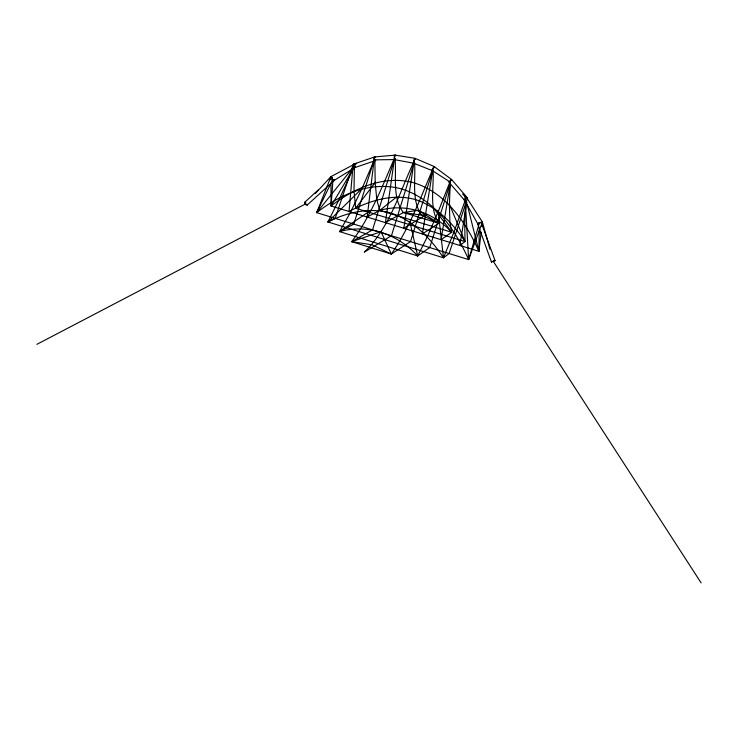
<?xml version="1.0" encoding="UTF-8"?>
<svg xmlns="http://www.w3.org/2000/svg" width="738" height="738" viewBox="0 0 738 738"><rect width="100%" height="100%" fill="white"/><g stroke="black" fill="none" stroke-linecap="round" stroke-linejoin="round"><path stroke-width="1.11" d="M414.544 162.517C415.891 179.731 411.066 200.266 421.684 215.182L438.852 223.273L422.357 233.955L432.606 170.764L413.834 163.264L394.332 159.574L374.129 159.869L353.779 224.103L339.572 231.612L417.699 255.938L429.737 247.562L450.54 182.314L432.606 170.764L410.512 241.63L391.325 254.056L351.685 241.658C370.661 216.511 382.136 186.806 394.516 158.107M354.406 166.936L354 190.939L355.679 208.208L465.032 241.594L464.755 224.352L465.65 200.994M330.975 183.384L331.076 205.985L478.879 251.28L479.322 227.47M433.105 170.515C434.045 187.738 428.852 208.051 438.852 223.273L403.354 212.516C391.813 197.664 396.804 175.745 394.978 158.218M450.3 182.111L449.387 204.777L449.885 221.76L451.702 232.267L441.047 239.684L450.54 182.314M481.185 232.175L478.879 251.28C465.89 222.313 446.149 193.172 414.498 182.987C384.673 174.555 354.424 187.821 331.076 205.985L332.939 180.072M352.819 168.282L349.046 211.492C369.369 200.644 392.717 193.181 415.679 199.629C436.988 206.741 452.911 223.263 465.032 241.594L459.885 245.459L466.813 202.046M374.129 159.869L367.155 217.046L379.766 210.385L396.859 196.769M481.868 226.557L482.412 222.064L467.348 198.707L462.541 194.02M415.383 159.048L415.356 158.467L433.962 166.41L433.713 167.95M355.329 164.353L353.115 164.878L330.947 176.603L316.713 212.655L468.648 259.582L479.414 222.941M491.434 261.999L477.578 223.605L481.158 222.359L495.078 260.68L491.443 262.018L491.978 261.621M467.348 198.707L449.11 253.549L443.473 257.783L327.921 221.944L340.2 197.212L353.954 166.834M353.115 164.878L335.172 218.356L327.921 221.944L362.293 188.153M465.355 199.832L454.073 231.833L443.473 257.783C430.577 238.328 413.723 220.754 391.122 213.107C369.664 207.184 347.404 212.11 327.921 221.944M332.524 179.971L316.713 212.655C340.642 193.983 371.721 180.423 402.311 189.14C434.903 199.712 455.226 229.739 468.648 259.582L482.412 222.064L489.94 249.343M449.922 182.028L438.215 211.649L427.367 236.695L417.699 255.938C398.188 234.435 367.985 223.549 339.572 231.612L350.126 213.005L361.924 188.697L374.415 159.851M432.726 169.27C420.402 198.162 409.406 228.116 391.325 254.056L372.109 244.813L351.685 241.658L372.542 229.896L394.332 159.574L385.411 222.636L403.354 212.516L418.095 210.275L438.852 223.273M414.544 160.238C399.728 191.483 389.95 227.645 364.304 252.128L391.454 235.736L413.834 163.264L403.815 228.273L426.453 214.601L421.684 215.182L403.354 212.516M464.857 199.62L464.331 200.007L448.916 182.203L450.936 180.312L451.748 179.731L467.154 197.535L465.872 198.716M451.748 179.777L450.346 181.142M450.54 181.133C453.612 176.603 447.597 183.522 449.811 182.037M331.076 205.985L354.212 167.148M464.313 199.989L467.108 197.544M433.778 167.849L434.295 166.65L451.471 179.408M432.846 169.666L432.348 169.998L433.935 166.401M355.679 208.208L375.55 182.092M316.713 212.655L356.528 163.264M477.615 223.623L478.242 223.227M315.31 193.55L330.947 176.603L330.965 179.998M432.514 169.445L432.007 169.758L434.276 166.65M414.083 161.89L413.972 160.497L415.337 158.439M304.693 202.313L318.143 190.007M307.165 205.109L334.268 180.367M478.593 223.337L477.8 223.845L464.11 199.694L464.571 199.417M339.572 231.612L371.251 209.998M333.908 180.524L355.319 167.378M466.102 198.587L467.348 197.849L465.992 198.651M465.641 198.845L464.147 199.675M36.9 344.332L305.929 203.706M477.837 223.854L481.231 222.258M492.633 261.326L493.906 260.874M353.825 164.039L374.258 157.065M355.033 167.535L375.467 160.58M351.685 241.658L381.066 231.732M494.46 260.726L495.069 260.662M379.766 210.385C405.826 202.876 433.723 212.489 451.702 232.267L379.766 210.385L376.804 199.684L375.181 182.627L374.876 159.952M374.636 156.936L394.858 155.155M395.282 155.137L414.876 158.301M433.4 207.738L451.702 232.267M493.252 261.335L701.1 582.872M381.039 231.723L391.325 254.056M449.294 204.103L465.032 241.594M465.503 197.516L464.958 195.321L468.648 259.582M467.145 204.094L478.879 251.28M409.885 221.769L417.699 255.938M438.123 210.948L443.473 257.783M375.707 160.081A1.863 0.646 71.5 0 1 374.747 160.072A1.863 0.646 71.5 0 1 374.018 157.554A1.863 0.646 71.5 0 1 374.978 157.572M355.292 166.945A1.845 0.664 71.3 0 1 354.415 167.203A1.845 0.664 71.3 0 1 353.557 164.832A1.845 0.664 71.3 0 1 354.314 164.242M355.421 166.401A1.827 0.655 58.7 0 1 354.867 167.249A1.827 0.655 58.7 0 1 353.41 165.109A1.827 0.655 58.7 0 1 354.037 164.362M334.093 179.74A1.808 0.683 58.6 0 1 333.364 180.358A1.808 0.683 58.6 0 1 331.989 178.292A1.808 0.683 58.6 0 1 332.58 177.48M414.498 162.009A1.965 0.535 -80.7 0 1 413.935 161.152A1.965 0.535 -80.7 0 1 414.507 158.596A1.965 0.535 -80.7 0 1 415.153 159.094M395.199 158.347A1.956 0.563 -80.9 0 1 394.36 158.449A1.956 0.563 -80.9 0 1 394.784 155.644A1.956 0.563 -80.9 0 1 395.577 155.819M395.494 158.439A1.919 0.609 85.2 0 1 394.609 158.366A1.919 0.609 85.2 0 1 394.452 155.635A1.919 0.609 85.2 0 1 395.337 155.838M375.411 160.183A1.91 0.637 85.1 0 1 374.498 160.118A1.91 0.637 85.1 0 1 374.332 157.397A1.91 0.637 85.1 0 1 375.255 157.591M334.286 179.657A1.891 0.683 47.9 0 1 333.548 180.257A1.891 0.683 47.9 0 1 331.777 178.301A1.891 0.683 47.9 0 1 332.432 177.609M307.174 204.288A1.863 0.72 47.7 0 1 306.362 204.989A1.863 0.72 47.7 0 1 304.6 202.885A1.863 0.72 47.7 0 1 305.744 202.59"/></g></svg>
